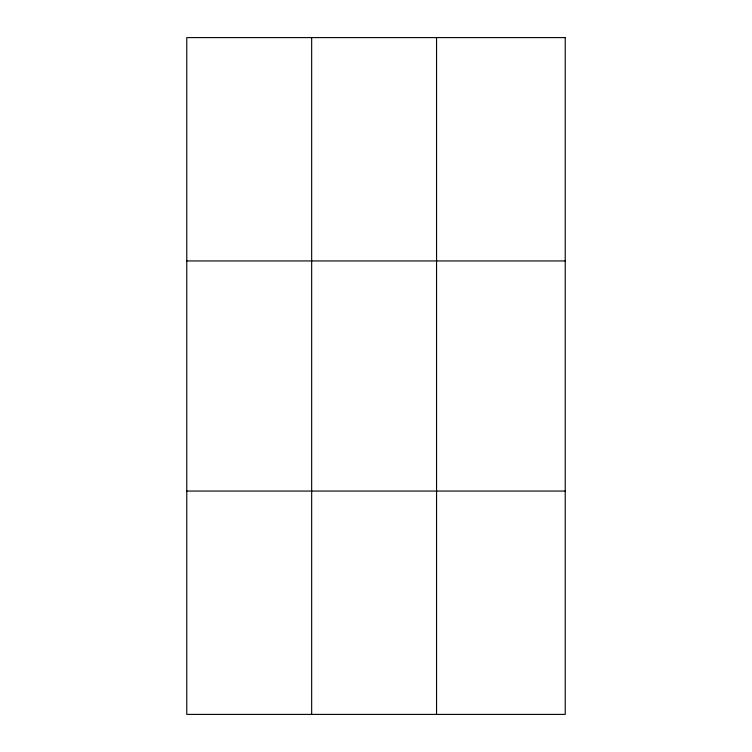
<?xml version="1.0" encoding="UTF-8"?>
<svg xmlns="http://www.w3.org/2000/svg" width="752" height="752" viewBox="0 0 752 752"><rect width="100%" height="100%" fill="white"/><g stroke="black" fill="none" stroke-linecap="round" stroke-linejoin="round"><path stroke-width="1.13" d="M311.666 37.6L311.666 714.4M436.555 37.6L436.555 714.4M186.769 260.944L565.231 260.944M186.769 491.056L565.231 491.056M565.231 37.6L565.231 714.4L186.769 714.4L186.769 37.6L565.231 37.6"/></g></svg>
